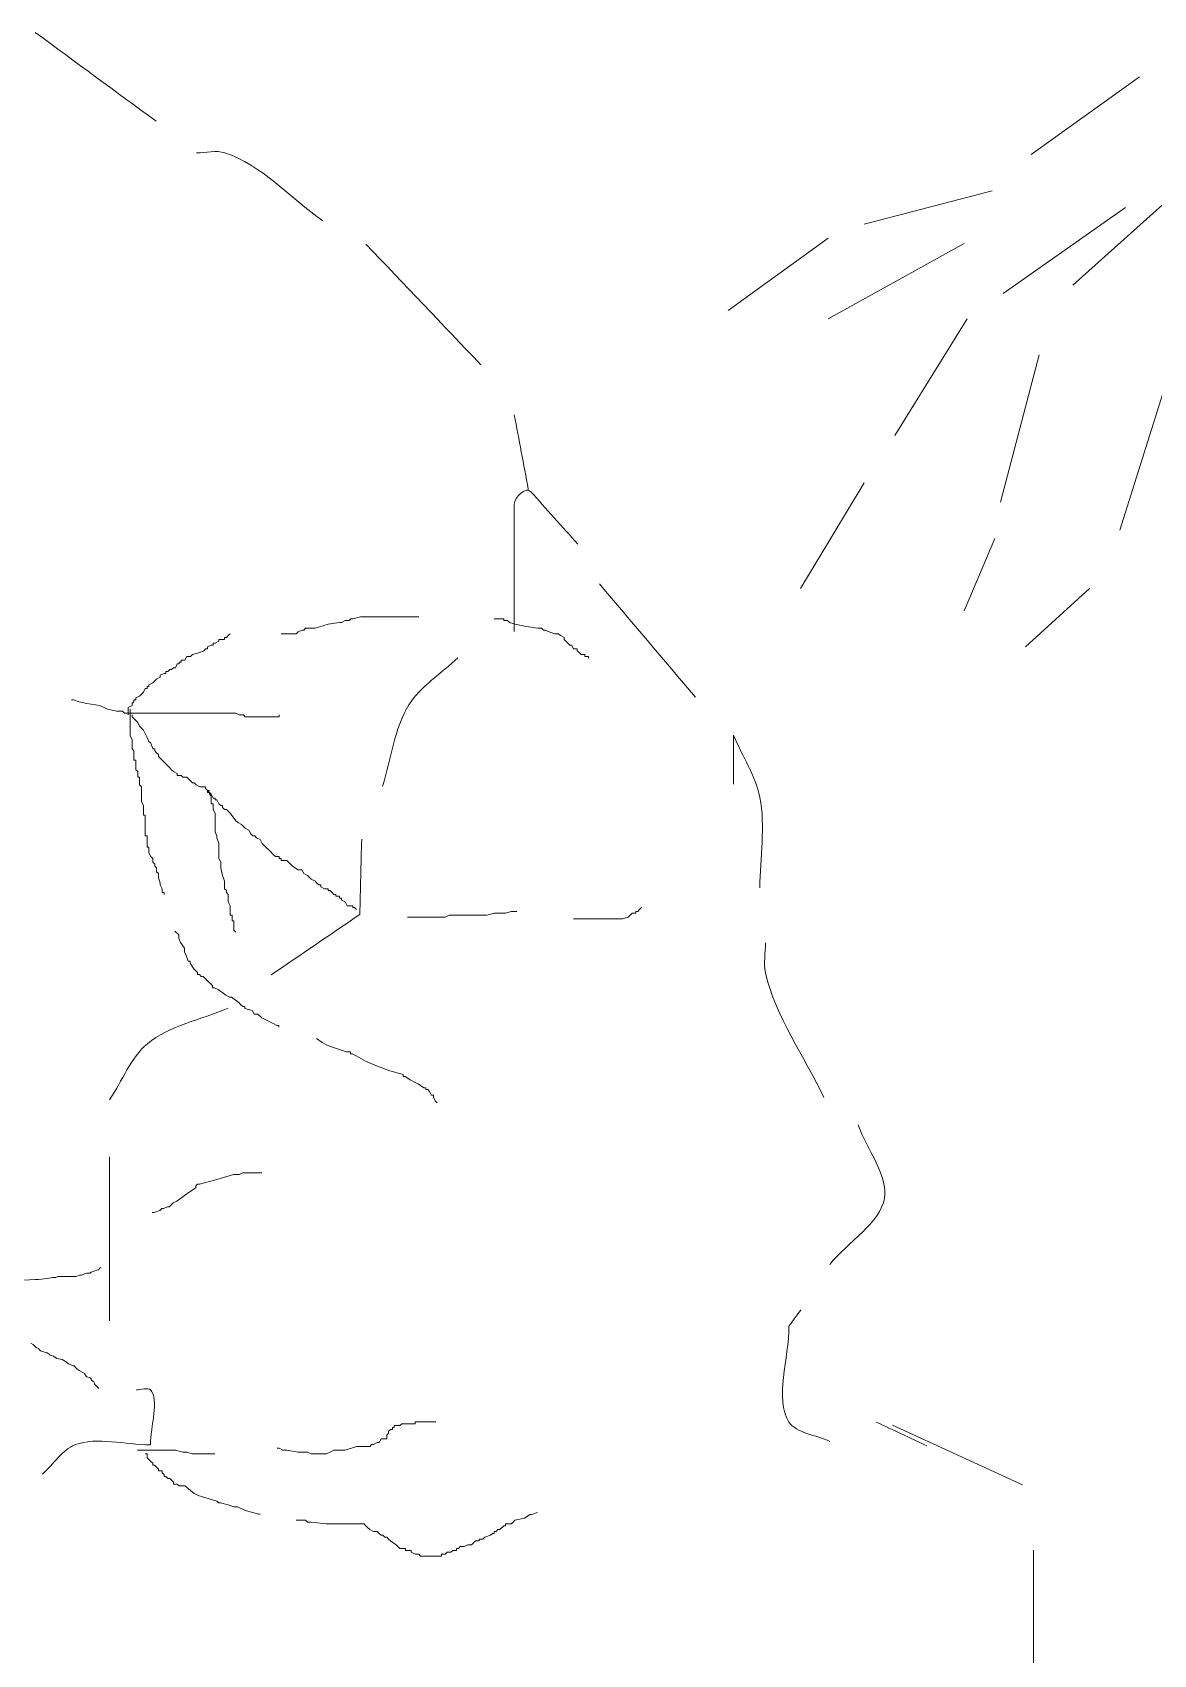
# Model space of a CAD drawing. Header units: metres. Extents: x 645999 to 650010, y 500996 to 503068.
# Drawn here: x 647793.9 to 648052.1, y 501411.4 to 501785.1 of the extents above; entities that cross this region are included whole.
import ezdxf

# ---------------------------------------------------------------- set-up
doc = ezdxf.new("R2010")
doc.units = ezdxf.units.M
doc.header["$MEASUREMENT"] = 0
doc.layers.add('ruisseau temporaire', color=7, linetype='Continuous', lineweight=0)
doc.layers.add('santier-layon', color=7, linetype='Continuous', lineweight=0)

# ---------------------------------------------------------------- blocks, each defined once
blk = doc.blocks.new('SC7269')
at = {"layer": 'santier-layon', "color": 7, "linetype": 'Continuous', "lineweight": 0}
blk.add_open_spline([(-4.1, 7.83), (-5.17, 13.55), (-6.25, 19.26), (-7.32, 24.98)], degree=3, dxfattribs=at)
blk.add_open_spline([(-7.32, -24.98), (-7.32, -15.2), (-7.32, -5.43), (-7.32, 4.35), (-7.32, 5.94), (-4.66, 8.52), (-3.6, 7.33), (0.04, 3.27), (3.68, -0.79), (7.32, -4.85)], degree=3, knots=[0, 0, 0, 0, 0.581219, 0.581219, 0.581219, 0.675775, 0.675775, 0.675775, 1, 1, 1, 1], dxfattribs=at)

msp = doc.modelspace()

# ---------------------------------------------------------------- linework, layer by layer
at = {"layer": 'ruisseau temporaire', "color": 7, "linetype": 'Continuous', "lineweight": 0}
for p, q in [((648048.85, 501774.88), (648023.9, 501756.95)), ((648070.6, 501760.15), (648033.49, 501726.84)), ((648014.94, 501748.62), (647985.51, 501740.93)), ((648045.65, 501744.78), (648017.5, 501724.92)), ((647977.19, 501737.73), (647954.16, 501721.07)), ((648008.54, 501736.45), (647977.19, 501719.15)), ((648009.18, 501719.15), (647992.54, 501692.25)), ((648025.81, 501710.83), (648016.86, 501676.88)), ((648054.61, 501703.14), (648044.37, 501670.47)), ((647985.51, 501681.36), (647970.79, 501657.02)), ((648015.58, 501668.55), (648008.54, 501651.89)), ((648037.33, 501657.02), (648022.62, 501643.57))]:
    msp.add_line(p, q, dxfattribs=at)
at = {"layer": 'ruisseau temporaire', "color": 7, "linetype": 'Continuous', "lineweight": 0, "flags": 128}
for points in [[(647851.2, 501646.57), (647851.63, 501646.57), (647852.07, 501646.57), (647852.5, 501646.57), (647853.37, 501646.57), (647853.81, 501646.57), (647854.68, 501646.57), (647855.11, 501647.01), (647855.98, 501647.44), (647856.41, 501647.44), (647856.85, 501647.88), (647857.28, 501647.88), (647858.59, 501647.88), (647859.02, 501647.88), (647862.06, 501648.75), (647864.67, 501649.18), (647865.1, 501649.18), (647865.97, 501649.62), (647866.41, 501649.62), (647866.84, 501649.62), (647867.28, 501650.05), (647867.71, 501650.05), (647869.45, 501650.49), (647869.88, 501650.49), (647870.32, 501650.49), (647870.75, 501650.49), (647871.62, 501650.49), (647872.06, 501650.49), (647872.49, 501650.49), (647873.36, 501650.49), (647873.79, 501650.49), (647874.66, 501650.49), (647876.4, 501650.49), (647876.84, 501650.49), (647877.27, 501650.49), (647878.14, 501650.49), (647878.57, 501650.49), (647879.01, 501650.49), (647879.44, 501650.49), (647880.75, 501650.49), (647881.61, 501650.49), (647882.05, 501650.49), (647882.48, 501650.49), (647882.92, 501650.49)], [(647900.3, 501650.05), (647900.73, 501650.05), (647901.17, 501650.05), (647901.6, 501650.05), (647902.04, 501650.05), (647902.47, 501650.05), (647902.47, 501649.62), (647903.34, 501649.62), (647903.77, 501649.18), (647905.08, 501648.75), (647907.25, 501648.31), (647910.29, 501647.88), (647910.73, 501647.88), (647911.16, 501647.88), (647911.6, 501647.44), (647912.03, 501647.44), (647912.9, 501647.01), (647914.2, 501646.57), (647915.07, 501646.57), (647915.51, 501646.14), (647916.38, 501645.7), (647916.38, 501645.27), (647916.81, 501644.83), (647917.24, 501644.4), (647917.68, 501643.96), (647918.11, 501643.96), (647918.55, 501643.09), (647918.98, 501643.09), (647919.42, 501643.09), (647919.42, 501642.66), (647919.85, 501642.22), (647920.29, 501641.79), (647920.72, 501641.79), (647921.15, 501641.79), (647921.15, 501641.35), (647921.59, 501641.35), (647922.02, 501641.35), (647922.02, 501640.92)], [(647816, 501627.87), (647816, 501628.74), (647816, 501629.17), (647816, 501629.61), (647816.87, 501630.04), (647816.87, 501630.48), (647817.31, 501630.91), (647817.31, 501631.35), (647817.74, 501631.35), (647817.74, 501631.78), (647818.61, 501632.22), (647819.05, 501632.65), (647819.48, 501633.09), (647819.91, 501633.96), (647820.35, 501633.96), (647820.35, 501634.39), (647820.78, 501634.39), (647820.78, 501634.83), (647821.65, 501635.26), (647822.09, 501635.7), (647822.52, 501636.13), (647823.39, 501636.57), (647823.39, 501637), (647824.26, 501637.44), (647824.69, 501637.44), (647824.69, 501637.87), (647825.13, 501637.87), (647825.56, 501638.31), (647826, 501638.31), (647826.43, 501638.74), (647826.87, 501638.74), (647827.3, 501639.61), (647827.74, 501639.61), (647827.74, 501640.05), (647828.17, 501640.05), (647828.17, 501640.48), (647829.04, 501640.48), (647829.47, 501641.35), (647830.34, 501641.35), (647830.78, 501641.79), (647832.52, 501642.22), (647833.38, 501642.66), (647833.82, 501643.09), (647834.25, 501643.09), (647834.25, 501643.53), (647835.12, 501643.96), (647835.56, 501643.96), (647835.56, 501644.4), (647835.99, 501644.4), (647836.86, 501644.83), (647836.86, 501645.27), (647837.29, 501645.27), (647838.16, 501645.27), (647838.16, 501645.7), (647838.6, 501645.7), (647839.03, 501646.14), (647839.47, 501646.57)], [(647802.97, 501631.35), (647803.4, 501631.35), (647804.71, 501630.91), (647806.44, 501630.48), (647809.49, 501630.04), (647811.22, 501629.17), (647813.4, 501628.74), (647813.83, 501628.74), (647814.27, 501628.74), (647814.7, 501628.74), (647815.13, 501628.3), (647816, 501628.3), (647816.44, 501628.3), (647816.87, 501628.3), (647817.31, 501628.3), (647817.74, 501628.3), (647818.61, 501628.3), (647819.05, 501628.3), (647819.48, 501628.3), (647819.91, 501628.3), (647820.35, 501628.3), (647820.78, 501628.3), (647821.22, 501628.3), (647822.52, 501628.3), (647822.96, 501628.3), (647823.83, 501628.3), (647827.3, 501628.3), (647829.04, 501628.3), (647829.47, 501628.3), (647830.34, 501628.3), (647831.21, 501628.3), (647831.65, 501628.3), (647832.52, 501628.3), (647835.99, 501628.3), (647838.6, 501628.3), (647839.03, 501628.3), (647839.47, 501628.3), (647840.34, 501628.3), (647840.77, 501628.3), (647841.64, 501627.87), (647842.07, 501627.87), (647842.51, 501627.87), (647842.94, 501627.43), (647843.81, 501627.43), (647844.25, 501627.43), (647844.68, 501627.43), (647845.12, 501627.43), (647845.55, 501627.43), (647845.98, 501627.43), (647846.42, 501627.43), (647847.29, 501627.43), (647848.16, 501627.43), (647848.59, 501627.43), (647849.9, 501627.43), (647850.76, 501627.43), (647850.76, 501627.87)], [(647816.44, 501629.17), (647816.44, 501628.74), (647816.44, 501627.87), (647816.44, 501627), (647816.44, 501626.13), (647816.44, 501625.69), (647816.44, 501624.82), (647816.44, 501623.08), (647816.87, 501622.21), (647816.87, 501621.78), (647816.87, 501621.34), (647816.87, 501620.47), (647816.87, 501620.04), (647817.31, 501619.6), (647817.31, 501618.73), (647817.31, 501618.3), (647817.31, 501617.43), (647817.74, 501617.43), (647817.74, 501616.99), (647817.74, 501616.56), (647817.74, 501616.12), (647817.74, 501615.69), (647817.74, 501615.25), (647818.18, 501614.82), (647818.18, 501614.38), (647818.18, 501613.95), (647818.18, 501613.51), (647818.61, 501613.51), (647818.61, 501612.64), (647818.61, 501612.21), (647818.61, 501611.77), (647819.05, 501611.34), (647819.05, 501610.47), (647819.05, 501610.03), (647819.05, 501609.6), (647819.05, 501608.73), (647819.05, 501608.29), (647819.05, 501607.86), (647819.48, 501606.99), (647819.48, 501606.55), (647819.48, 501606.12), (647819.48, 501605.68), (647819.48, 501605.25), (647819.48, 501604.81), (647819.91, 501604.81), (647819.91, 501604.38), (647819.91, 501603.94), (647819.91, 501603.51), (647819.91, 501603.07), (647819.91, 501602.64), (647819.91, 501602.2), (647819.91, 501601.77), (647819.91, 501601.33), (647819.91, 501600.46), (647819.91, 501600.03), (647820.35, 501600.03), (647820.35, 501599.59), (647820.35, 501599.16), (647820.35, 501598.72), (647820.35, 501598.29), (647820.35, 501597.85), (647820.35, 501597.42), (647820.78, 501597.42), (647820.78, 501596.98), (647820.78, 501596.55), (647820.78, 501596.11), (647821.22, 501595.24), (647821.65, 501594.81), (647821.65, 501594.37), (647821.65, 501593.94), (647822.09, 501593.5), (647822.09, 501593.07), (647822.52, 501592.63), (647822.52, 501592.2), (647822.52, 501591.76), (647822.96, 501591.33), (647822.96, 501590.46), (647823.39, 501589.15), (647823.39, 501588.72), (647823.83, 501587.85), (647823.83, 501587.41), (647823.83, 501586.98), (647824.26, 501586.98), (647824.26, 501586.54)], [(647816.87, 501627.87), (647816.87, 501627.43), (647818.18, 501626.13), (647818.61, 501625.26), (647819.48, 501624.39), (647820.35, 501622.65), (647820.78, 501621.78), (647821.22, 501621.34), (647821.65, 501620.04), (647822.09, 501620.04), (647822.09, 501619.6), (647822.52, 501619.17), (647822.96, 501618.73), (647822.96, 501618.3), (647824.26, 501616.99), (647825.13, 501616.12), (647825.56, 501615.69), (647826, 501615.25), (647826.43, 501614.82), (647827.3, 501614.38), (647827.3, 501613.95), (647827.74, 501613.95), (647828.17, 501613.95), (647828.6, 501613.51), (647829.04, 501613.51), (647829.47, 501613.51), (647830.78, 501612.21), (647831.21, 501612.21), (647831.65, 501611.77), (647832.52, 501611.34), (647832.95, 501611.34), (647833.38, 501611.34), (647833.82, 501611.34), (647833.82, 501610.9), (647834.25, 501610.47), (647834.25, 501610.03), (647834.69, 501610.03), (647834.69, 501609.6), (647835.12, 501609.16), (647835.12, 501608.29), (647835.12, 501607.42), (647835.56, 501607.42), (647835.56, 501606.99), (647835.56, 501606.55), (647835.56, 501606.12), (647835.99, 501605.25), (647835.99, 501604.81), (647835.99, 501604.38), (647835.99, 501603.94), (647835.99, 501603.51), (647835.99, 501603.07), (647835.99, 501602.64), (647835.99, 501601.77), (647835.99, 501600.9), (647836.43, 501600.03), (647836.43, 501599.59), (647836.86, 501598.29), (647836.86, 501597.85), (647836.86, 501596.98), (647836.86, 501596.11), (647836.86, 501595.24), (647836.86, 501594.81), (647837.29, 501593.94), (647837.29, 501592.63), (647837.73, 501590.89), (647838.16, 501589.59), (647838.16, 501588.72), (647838.16, 501588.28), (647838.16, 501587.85), (647838.6, 501587.41), (647838.6, 501586.98), (647839.03, 501586.54), (647839.03, 501585.24), (647839.03, 501584.8), (647839.47, 501583.93), (647839.47, 501583.5), (647839.47, 501583.06), (647839.47, 501581.76), (647839.9, 501581.76), (647839.9, 501580.89), (647839.9, 501580.45), (647840.34, 501580.45), (647840.34, 501580.02), (647840.34, 501579.59), (647840.34, 501579.15), (647840.34, 501578.72), (647840.34, 501578.28), (647840.77, 501577.85)], [(647834.69, 501610.47), (647834.25, 501610.47), (647834.69, 501610.03), (647835.12, 501609.6), (647835.56, 501608.73), (647835.99, 501608.73), (647835.99, 501608.29), (647836.43, 501608.29), (647836.86, 501607.42), (647837.29, 501606.99), (647837.73, 501606.99), (647837.73, 501606.55), (647838.16, 501606.12), (647838.6, 501606.12), (647839.03, 501605.68), (647839.47, 501605.25), (647840.77, 501603.51), (647841.21, 501603.07), (647842.07, 501602.64), (647842.94, 501601.77), (647843.81, 501601.33), (647844.25, 501600.46), (647844.68, 501600.03), (647845.12, 501600.03), (647845.55, 501599.59), (647846.42, 501599.16), (647846.85, 501598.29), (647847.72, 501597.42), (647848.59, 501596.55), (647849.46, 501595.68), (647849.9, 501595.24), (647850.76, 501595.24), (647850.76, 501594.81), (647851.2, 501594.81), (647851.2, 501594.37), (647851.63, 501594.37), (647852.07, 501594.37), (647852.5, 501594.37), (647852.94, 501593.94), (647853.81, 501593.07), (647855.11, 501592.2), (647855.98, 501592.2), (647856.41, 501591.33), (647857.28, 501590.89), (647858.15, 501590.02), (647859.02, 501589.59), (647859.45, 501589.15), (647859.89, 501588.72), (647860.32, 501588.72), (647860.32, 501588.28), (647861.19, 501587.85), (647861.63, 501587.85), (647862.06, 501587.85), (647862.06, 501587.41), (647862.5, 501587.41), (647862.93, 501586.98), (647863.37, 501586.54), (647863.8, 501586.54), (647863.8, 501586.11), (647864.23, 501586.11), (647864.67, 501586.11), (647864.67, 501585.67), (647865.1, 501585.67), (647865.1, 501585.24), (647865.97, 501584.8), (647866.41, 501583.93), (647866.84, 501583.93), (647867.71, 501583.93), (647867.71, 501583.5), (647868.14, 501583.5), (647868.58, 501583.06)], [(647905.51, 501582.63), (647904.64, 501582.63), (647904.21, 501582.63), (647902.91, 501582.19), (647902.04, 501582.19), (647901.6, 501582.19), (647900.73, 501582.19), (647900.3, 501582.19), (647898.56, 501581.76), (647897.69, 501581.76), (647896.82, 501581.76), (647894.65, 501581.76), (647892.91, 501581.76), (647892.04, 501581.76), (647890.74, 501581.76), (647890.3, 501581.76), (647889.87, 501581.76), (647889, 501581.32), (647888.57, 501581.32), (647888.13, 501581.32), (647886.83, 501581.32), (647885.53, 501581.32), (647884.66, 501581.32), (647884.22, 501581.32), (647883.35, 501581.32), (647882.92, 501581.32), (647882.48, 501581.32), (647881.61, 501581.32), (647880.31, 501581.32)], [(647934.19, 501583.5), (647933.76, 501583.06), (647933.32, 501582.63), (647932.89, 501582.63), (647932.89, 501582.19), (647932.45, 501582.19), (647932.02, 501582.19), (647931.58, 501581.76), (647931.15, 501581.32), (647929.84, 501580.89), (647928.98, 501580.89), (647928.54, 501580.89), (647928.11, 501580.89), (647927.67, 501580.89), (647927.24, 501580.89), (647926.37, 501580.89), (647925.07, 501580.89), (647924.2, 501580.89), (647923.33, 501580.89), (647921.59, 501580.89), (647920.72, 501580.89), (647920.29, 501580.89), (647919.85, 501580.89), (647919.42, 501580.89), (647918.98, 501580.89), (647918.55, 501580.89)], [(647826.75, 501578.09), (647827.62, 501577.22), (647827.62, 501576.35), (647828.05, 501575.48), (647828.92, 501574.18), (647828.92, 501573.31), (647829.36, 501572.44), (647829.79, 501571.13), (647830.23, 501571.13), (647830.23, 501570.7), (647831.1, 501569.39), (647831.53, 501568.96), (647831.96, 501568.52), (647831.96, 501568.09), (647832.4, 501568.09), (647832.83, 501567.65), (647833.27, 501567.65), (647834.57, 501566.35), (647835.01, 501565.91), (647835.44, 501565.48), (647835.44, 501565.04), (647835.88, 501565.04), (647836.74, 501564.61), (647838.48, 501563.3), (647839.35, 501562.87), (647839.79, 501562.87), (647841.52, 501561.56), (647841.96, 501561.13), (647842.39, 501560.69), (647842.83, 501560.69), (647842.83, 501560.26), (647844.57, 501559.82), (647845, 501558.95), (647845.87, 501558.95), (647846.74, 501558.08), (647849.35, 501556.78), (647850.21, 501556.34), (647850.65, 501556.34), (647850.65, 501555.91)], [(647859.34, 501553.3), (647860.64, 501552.43), (647861.51, 501551.99), (647862.38, 501551.56), (647866.29, 501550.25), (647867.16, 501550.25), (647867.16, 501549.82), (647867.59, 501549.82), (647868.46, 501549.38), (647870.64, 501548.08), (647872.81, 501547.21), (647876.28, 501545.9), (647879.33, 501545.03), (647879.33, 501544.6), (647879.76, 501544.6), (647881.06, 501543.73), (647881.93, 501543.29), (647882.8, 501542.86), (647884.11, 501541.99), (647884.54, 501541.99), (647884.54, 501541.55), (647884.97, 501541.55), (647885.41, 501541.12), (647885.84, 501540.25), (647886.28, 501540.25), (647886.28, 501539.81), (647886.71, 501538.94), (647887.15, 501538.51)], [(647846.74, 501522.41), (647846.3, 501522.41), (647845.43, 501522.41), (647844.57, 501522.41), (647844.13, 501522.41), (647843.7, 501522.41), (647843.26, 501522.41), (647842.39, 501522.41), (647841.52, 501521.98), (647840.22, 501521.98), (647837.18, 501521.11), (647835.88, 501520.67), (647832.4, 501519.8), (647831.96, 501519.8), (647831.53, 501519.37), (647831.53, 501518.93), (647830.23, 501518.06), (647828.92, 501517.19), (647827.19, 501515.89), (647826.32, 501515.45), (647825.45, 501514.59), (647825.01, 501514.59), (647824.14, 501514.15), (647823.71, 501514.15), (647823.27, 501513.72), (647821.97, 501513.28), (647821.54, 501513.28)], [(647790.61, 501497.55), (647794.59, 501497.8), (647795.33, 501497.8), (647797.32, 501498.04), (647798.56, 501498.29), (647798.81, 501498.29), (647799.05, 501498.29), (647799.3, 501498.29), (647799.8, 501498.54), (647800.79, 501498.54), (647801.29, 501498.54), (647804.02, 501498.54), (647804.77, 501498.79), (647805.26, 501498.79), (647805.76, 501499.04), (647806.5, 501499.29), (647807, 501499.29), (647807.25, 501499.29), (647807.5, 501499.54), (647808.99, 501500.03), (647809.23, 501500.03), (647809.48, 501500.53), (647809.73, 501500.53)], [(647793.59, 501483.13), (647794.09, 501482.88), (647794.59, 501482.39), (647794.83, 501482.14), (647795.33, 501481.89), (647795.58, 501481.64), (647795.83, 501481.39), (647796.57, 501481.14), (647797.07, 501480.89), (647797.32, 501480.89), (647797.81, 501480.65), (647798.06, 501480.4), (647798.81, 501480.15), (647799.55, 501479.65), (647800.79, 501479.4), (647801.54, 501478.91), (647802.28, 501478.41), (647802.78, 501478.16), (647803.28, 501477.91), (647803.52, 501477.91), (647804.02, 501477.41), (647804.52, 501476.92), (647805.51, 501476.42), (647806.01, 501476.17), (647806.01, 501475.92), (647806.5, 501475.43), (647807.25, 501475.18), (647807.5, 501474.93), (647807.5, 501474.68), (647807.74, 501474.43), (647807.99, 501474.43), (647808.24, 501473.93), (647808.24, 501473.69), (647808.74, 501473.19), (647808.99, 501472.94), (647809.23, 501472.69)], [(647850.32, 501458.95), (647850.75, 501458.95), (647851.62, 501458.51), (647852.49, 501458.51), (647855.1, 501458.08), (647857.27, 501458.08), (647858.14, 501457.64), (647858.57, 501457.64), (647859.01, 501457.64), (647859.44, 501457.64), (647859.88, 501457.64), (647860.31, 501457.64), (647861.61, 501457.64), (647862.48, 501458.08), (647863.35, 501458.51), (647865.96, 501458.51), (647868.57, 501459.38), (647869.87, 501459.38), (647871.61, 501459.38), (647872.04, 501459.82), (647872.48, 501459.82), (647873.34, 501460.25), (647873.78, 501460.25), (647874.21, 501461.12), (647875.52, 501461.12), (647875.52, 501461.56), (647875.52, 501461.99), (647875.95, 501462.43), (647875.95, 501462.86), (647876.39, 501463.3), (647876.82, 501463.3), (647876.82, 501463.73), (647877.26, 501463.73), (647877.26, 501464.17), (647877.69, 501464.17), (647878.56, 501464.17), (647878.99, 501464.6), (647879.43, 501464.6), (647879.86, 501464.6), (647880.3, 501464.6), (647880.73, 501464.6), (647881.6, 501464.6), (647882.04, 501464.6), (647882.04, 501465.04), (647883.77, 501465.04), (647885.08, 501465.04), (647885.51, 501465.04), (647886.38, 501465.04), (647886.81, 501465.04)], [(647818.16, 501458.51), (647818.6, 501458.51), (647819.03, 501458.51), (647819.9, 501458.51), (647820.34, 501458.51), (647821.64, 501458.51), (647822.51, 501458.51), (647822.94, 501458.51), (647823.38, 501458.51), (647824.25, 501458.51), (647825.11, 501458.51), (647826.42, 501458.51), (647826.85, 501458.51), (647828.59, 501458.08), (647829.46, 501458.08), (647830.76, 501457.64), (647831.2, 501457.64), (647831.63, 501457.64), (647832.07, 501457.64), (647832.5, 501457.64), (647832.94, 501457.64), (647833.37, 501457.64), (647833.8, 501457.64), (647834.24, 501457.64), (647834.67, 501457.64), (647835.11, 501457.64), (647835.54, 501457.64), (647835.98, 501457.64)], [(647819.9, 501457.64), (647820.34, 501457.64), (647820.34, 501457.21), (647820.34, 501456.77), (647820.77, 501456.34), (647821.2, 501455.9), (647821.64, 501455.47), (647821.64, 501455.03), (647822.07, 501455.03), (647822.51, 501454.6), (647822.94, 501454.16), (647822.94, 501453.73), (647823.81, 501453.73), (647823.81, 501453.29), (647824.25, 501452.86), (647824.25, 501452.43), (647824.68, 501452.43), (647825.11, 501451.99), (647825.55, 501451.99), (647825.98, 501451.56), (647826.42, 501451.12), (647826.42, 501450.69), (647826.85, 501450.69), (647827.29, 501450.69), (647827.72, 501450.25), (647829.03, 501450.25), (647831.2, 501448.51), (647832.07, 501448.08), (647836.41, 501446.77), (647836.85, 501446.34), (647837.28, 501446.34), (647839.02, 501445.9), (647840.32, 501445.47), (647841.19, 501445.47), (647842.93, 501444.6), (647844.67, 501444.16), (647845.97, 501443.73), (647846.41, 501443.73)], [(647854.66, 501442.37), (647856.83, 501442.37), (647857.27, 501441.93), (647858.14, 501441.93), (647861.61, 501441.5), (647863.79, 501441.5), (647864.22, 501441.5), (647864.65, 501441.5), (647865.09, 501441.5), (647865.96, 501441.5), (647866.39, 501441.5), (647866.83, 501441.5), (647867.26, 501441.5), (647867.7, 501441.5), (647868.13, 501441.5), (647869, 501441.5), (647869.43, 501441.5), (647870.3, 501441.5), (647870.74, 501441.06), (647871.17, 501440.63), (647871.61, 501440.19), (647872.48, 501439.76), (647873.34, 501439.76), (647873.78, 501439.32), (647874.21, 501438.89), (647874.65, 501438.89), (647875.08, 501438.45), (647875.52, 501438.45), (647875.95, 501438.02), (647876.39, 501437.58), (647877.69, 501436.71), (647878.56, 501435.84), (647878.99, 501435.84), (647879.43, 501435.84), (647879.86, 501435.84), (647879.86, 501435.41), (647880.3, 501435.41), (647880.73, 501435.41), (647881.17, 501435.41), (647881.17, 501434.97), (647882.04, 501434.54), (647882.47, 501434.54), (647882.9, 501434.54), (647883.34, 501434.1), (647883.77, 501434.1), (647884.21, 501434.1), (647884.64, 501434.1), (647885.08, 501434.1), (647885.95, 501434.1), (647886.81, 501434.1), (647887.25, 501434.1), (647887.68, 501434.1), (647888.12, 501434.1), (647888.12, 501434.54), (647888.55, 501434.54), (647888.99, 501434.54), (647889.42, 501434.97), (647889.86, 501434.97), (647890.29, 501434.97), (647890.73, 501435.41), (647891.16, 501435.41), (647891.59, 501435.41), (647891.59, 501435.84), (647892.03, 501435.84), (647892.46, 501436.28), (647892.9, 501436.28), (647893.33, 501436.28), (647894.2, 501436.71), (647895.07, 501436.71), (647895.5, 501437.15), (647895.94, 501437.58), (647896.37, 501437.58), (647896.81, 501437.58), (647896.81, 501438.02), (647897.24, 501438.02), (647897.68, 501438.02), (647898.11, 501438.45), (647899.42, 501438.89), (647899.85, 501439.32), (647900.28, 501439.32), (647900.28, 501439.76), (647900.72, 501439.76), (647901.15, 501440.19), (647901.59, 501440.19), (647902.46, 501441.06), (647902.89, 501441.06), (647902.89, 501441.5), (647903.33, 501441.5), (647903.76, 501441.5), (647904.2, 501441.5), (647904.63, 501441.93), (647905.06, 501442.37), (647907.24, 501442.8), (647908.54, 501443.67), (647908.97, 501443.67), (647910.28, 501444.11)]]:
    msp.add_lwpolyline(points, dxfattribs=at)
at = {"layer": 'santier-layon', "color": 7, "linetype": 'Continuous', "lineweight": 0}
for p, q in [((647992, 501464.23), (648021.94, 501450.49)), ((648024.44, 501435.5), (648024.44, 501402.56))]:
    msp.add_line(p, q, dxfattribs=at)
for points in [[(647794.59, 501785.1), (647803.86, 501778.28), (647813.13, 501771.47), (647822.4, 501764.65)], [(647870.71, 501736.36), (647879.54, 501727.08), (647888.38, 501717.8), (647897.21, 501708.52)], [(647924.51, 501658.04), (647931.9, 501649.34), (647939.29, 501640.64), (647946.67, 501631.94)], [(647869.76, 501599.29), (647869.61, 501593.49), (647869.47, 501587.69), (647869.32, 501581.89)], [(647848.9, 501567.97), (647855.71, 501572.61), (647862.51, 501577.25), (647869.32, 501581.89)], [(647811.71, 501488.26), (647811.71, 501500.86), (647811.71, 501513.45), (647811.71, 501526.04)], [(647968.16, 501487.09), (647969.07, 501488.34), (647969.98, 501489.58), (647970.89, 501490.82)], [(647988.27, 501464.97), (647992.16, 501463.15), (647996.05, 501461.33), (647999.94, 501459.5)]]:
    msp.add_open_spline(points, degree=3, dxfattribs=at)
for points, knots in [([(647831.71, 501757.37), (647833.88, 501757.37), (647836.25, 501757.99), (647838.22, 501757.37), (647846.57, 501754.76), (647853.29, 501746.93), (647860.82, 501741.71)], [0, 0, 0, 0, 0.191651, 0.191651, 0.191651, 1, 1, 1, 1]), ([(647874.54, 501611.47), (647876.56, 501617.7), (647877.24, 501624.78), (647880.62, 501630.17), (647883.31, 501634.47), (647888.15, 501637.42), (647891.92, 501641.05)], [0, 0, 0, 0, 0.556405, 0.556405, 0.556405, 1, 1, 1, 1]), ([(647955.36, 501623.24), (647955.36, 501619.47), (647955.36, 501611.93), (647955.36, 501611.93), (647955.36, 501611.93), (647955.36, 501616.86), (647955.36, 501619.33)], [0, 0, 0, 0, 0.604651, 0.604651, 0.604651, 1, 1, 1, 1]), ([(647955.36, 501623.24), (647957.39, 501618.46), (647960.43, 501613.88), (647961.45, 501608.89), (647962.81, 501602.21), (647961.45, 501594.97), (647961.45, 501588.01)], [0, 0, 0, 0, 0.427488, 0.427488, 0.427488, 1, 1, 1, 1]), ([(647962.75, 501575.4), (647962.75, 501573.08), (647962.26, 501570.65), (647962.75, 501568.44), (647965, 501558.37), (647971.73, 501549.3), (647976.22, 501539.73)], [0, 0, 0, 0, 0.17997, 0.17997, 0.17997, 1, 1, 1, 1]), ([(647811.71, 501539.22), (647814.61, 501543.52), (647816.58, 501548.94), (647820.4, 501552.14), (647825.4, 501556.32), (647832.82, 501557.61), (647839.02, 501560.34)], [0, 0, 0, 0, 0.433559, 0.433559, 0.433559, 1, 1, 1, 1]), ([(647984.07, 501533.48), (647986.1, 501527.82), (647991.05, 501521.65), (647990.15, 501516.51), (647989.16, 501510.88), (647981.75, 501506.36), (647977.55, 501501.29)], [0, 0, 0, 0, 0.476965, 0.476965, 0.476965, 1, 1, 1, 1]), ([(647977.59, 501460.5), (647974.45, 501461.99), (647969.73, 501462.49), (647968.16, 501464.97), (647964.83, 501470.24), (647968.16, 501479.72), (647968.16, 501487.09)], [0, 0, 0, 0, 0.320668, 0.320668, 0.320668, 1, 1, 1, 1]), ([(647817.89, 501472.4), (647818.96, 501472.4), (647820.58, 501472.94), (647821.11, 501472.4), (647823.23, 501470.29), (647821.11, 501463.95), (647821.11, 501459.73)], [0, 0, 0, 0, 0.202953, 0.202953, 0.202953, 1, 1, 1, 1]), ([(647796.29, 501453.01), (647798.77, 501455.25), (647800.82, 501458.61), (647803.73, 501459.73), (647808.78, 501461.66), (647815.32, 501459.73), (647821.11, 501459.73)], [0, 0, 0, 0, 0.365828, 0.365828, 0.365828, 1, 1, 1, 1])]:
    msp.add_open_spline(points, degree=3, knots=knots, dxfattribs=at)

# ---------------------------------------------------------------- block references
msp.add_blockref('SC7269', (647912.23, 501672.05), dxfattribs=at)

doc.saveas('drawing.dxf')
